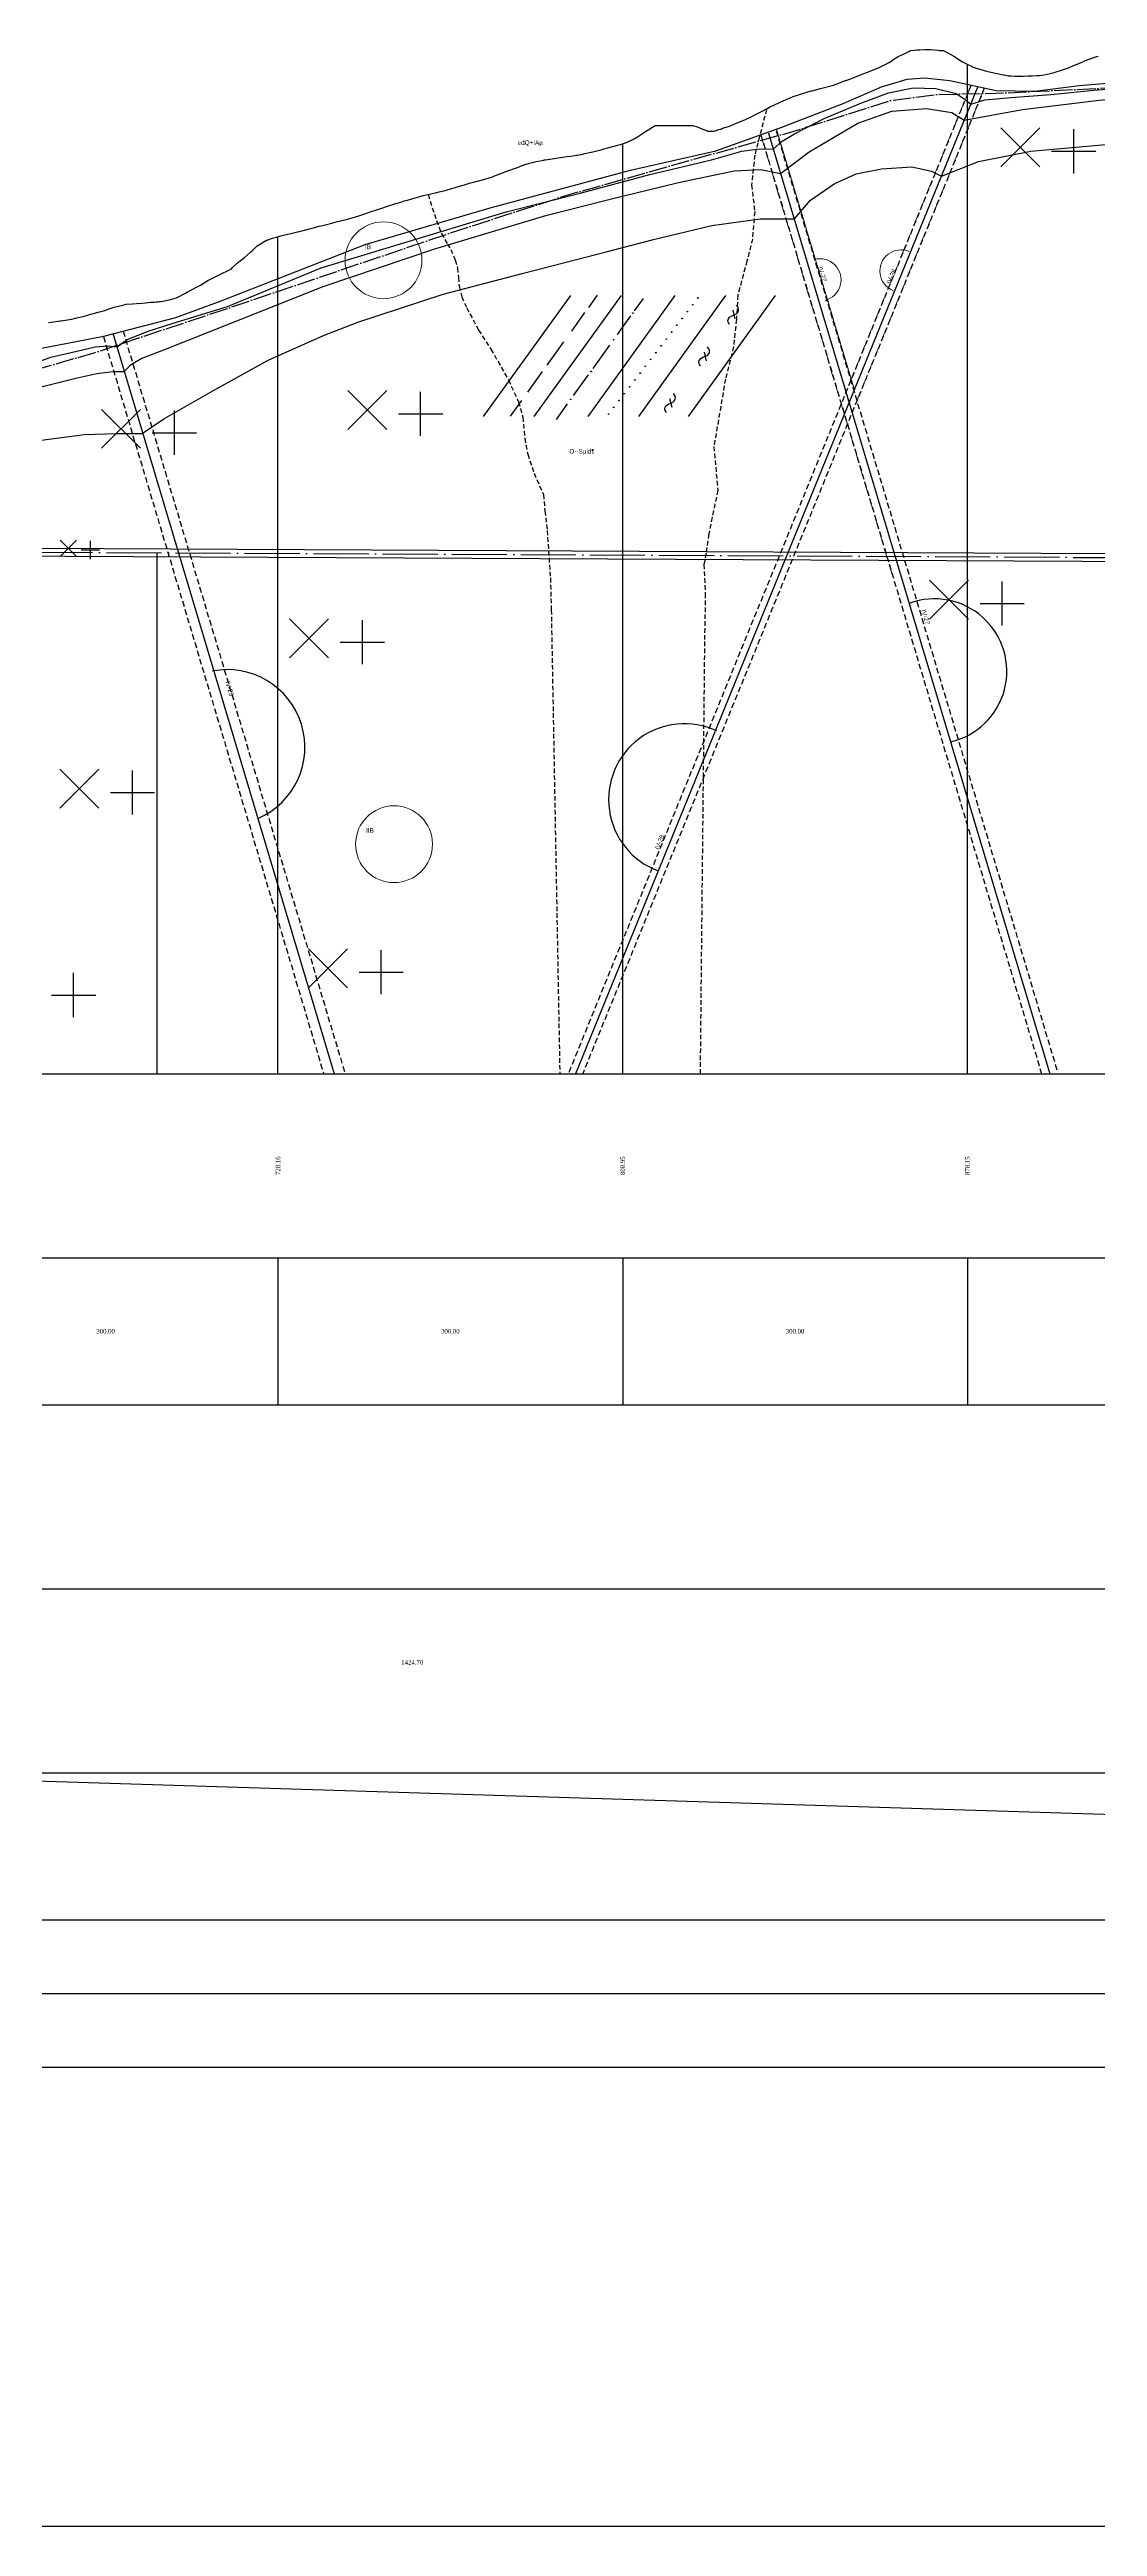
# Model space of a CAD drawing. Header units: inches. Extents: x 444671 to 463716, y 1783086 to 1794968.
# Drawn here: x 452574 to 453486, y 1785775 to 1787929 of the extents above; entities that cross this region are included whole.
import ezdxf
from ezdxf.enums import TextEntityAlignment as Align

# ---------------------------------------------------------------- set-up
doc = ezdxf.new("R2010")
doc.units = ezdxf.units.IN
doc.header["$MEASUREMENT"] = 0
for name, pattern in [('ACAD_ISO04W100', [30, 24, -3, 0, -3]), ('DASHED', [0.75, 0.5, -0.25]), ('HIDDEN', [0.375, 0.25, -0.125]), ('NG', [1.8, 0.8, -0.1, 0, -0.1, 0.8])]:
    doc.linetypes.add(name, pattern=pattern)
for name, color, linetype in [('4', 4, 'Continuous'), ('CONGTRINH', 2, 'Continuous'), ('Dc', 10, 'Continuous'), ('Dchat', 33, 'Continuous'), ('Dong', 252, 'HIDDEN'), ('Khung_bang', 140, 'Continuous'), ('PEGC', 3, 'Continuous'), ('Text', 3, 'Continuous'), ('Thachhoc', 125, 'Continuous'), ('Tim', 1, 'ACAD_ISO04W100')]:
    doc.layers.add(name, color=color, linetype=linetype)
doc.layers.add('doi', color=33, linetype='Continuous', lineweight=25)
doc.layers.add('Dut gay', color=1, linetype='Continuous', lineweight=25)
doc.styles.add('VNARIAL', font='')
doc.styles.add('Vntimeshx', font='vntime.shx', dxfattribs={"width": 0.8, "bigfont": 'vn1.shx'})
doc.styles.get('VNARIAL').set_extended_font_data('.VnArial')
doc.linetypes.add('_lA1', pattern='A,2,-0.2,["x",Standard,S=0.1,R=0,X=-0.1,Y=-0.05],-0.1', length=2.3)
doc.linetypes.add('_lA2', pattern='A,2,-0.2,["xx",Standard,S=0.1,R=0,X=-0.1,Y=-0.05],-0.18', length=2.38)
doc.linetypes.add('_lB', pattern='A,2,-0.2,["xxx",Standard,S=0.1,R=0,X=-0.1,Y=-0.05],-0.26', length=2.46)
doc.linetypes.add('_llA', pattern='A,2,-0.2,["xxxx",Standard,S=0.1,R=0,X=-0.1,Y=-0.05],-0.34', length=2.54)
doc.linetypes.add('NEN_DA1', pattern='A,1.5,-0.15,["Y",Standard,S=0.2,R=0,X=-0.15,Y=-0.2],-0.005', length=1.655)

# ---------------------------------------------------------------- blocks, each defined once
blk = doc.blocks.new('l1')
at = {"layer": 'Thachhoc'}
for points in [[(-85.9, -35.1), (-35.3, 35.1)], [(-56.5, -35.1), (-5.9, 35.1)], [(-25.3, -35.1), (25.3, 35.1)], [(-24.9, 28.1), (-19.8, 35.2)], [(1.7, 26.2), (6.8, 33.3)], [(4.1, -35.1), (54.7, 35.1)], [(32.9, -35.1), (83.5, 35.1)], [(56.8, 18.3), (56, 19.5), (55.8, 20.4), (56.1, 21.5), (56.8, 22.5), (58.2, 23.3), (59.7, 23.9), (61, 24.6), (61.9, 26), (62, 27.2), (61.7, 28.2), (60.9, 29.4)], [(-34.8, 14.4), (-27.1, 25.1)], [(-8.2, 12.4), (-0.4, 23.2)], [(60.1, 21.5), (58.8, 26.5)], [(-49, -5.4), (-39.3, 8.1)], [(-22.4, -7.3), (-12.7, 6.2)], [(40, -5.9), (39.1, -4.6), (39, -3.7), (39.2, -2.7), (40, -1.7), (41.3, -0.8), (42.9, -0.2), (44.2, 0.4), (45.1, 1.9), (45.2, 3.1), (44.8, 4.1), (44, 5.3)], [(43.5, -2.8), (42.2, 2.2)], [(-60.3, -21), (-51.7, -9.1)], [(-33.7, -22.9), (-25.1, -11)], [(-70.3, -34.9), (-63.8, -25.9)], [(-43.7, -36.8), (-37.2, -27.8)], [(20.2, -32.8), (19.4, -31.6), (19.2, -30.7), (19.5, -29.6), (20.2, -28.7), (21.6, -27.8), (23.1, -27.2), (24.4, -26.5), (25.3, -25.1), (25.4, -23.9), (25.1, -22.9), (24.3, -21.7)], [(23.4, -29.9), (22.1, -24.9)]]:
    blk.add_lwpolyline(points, dxfattribs=at)
for centre in [(35.4, 29.7), (38.4, 33.6), (0.7, 24.9), (26.2, 17.8), (29.3, 21.7), (32.3, 25.7), (-10.5, 9.4), (14, 1.9), (17.1, 5.9), (20.1, 9.8), (23.2, 13.8), (-23.5, -9), (1.8, -13.9), (4.9, -10), (7.9, -6), (11, -2), (-35.4, -25.2), (-7.3, -25.8), (-4.3, -21.9), (-1.2, -17.9), (-13.4, -33.7), (-10.4, -29.8)]:
    blk.add_circle(centre, 0.198, dxfattribs=at)
blk = doc.blocks.new('g2')
at = {"layer": 'Thachhoc'}
for points in [[(-4.6, -14.5), (-38.5, 19.4)], [(-4.6, 19.4), (-38.5, -14.5)], [(24.8, -20.1), (24.8, 18.3)], [(5.6, -0.9), (44, -0.9)]]:
    blk.add_lwpolyline(points, dxfattribs=at)

msp = doc.modelspace()

# ---------------------------------------------------------------- linework, layer by layer
at = {"layer": '4', "linetype": 'NEN_DA1', "ltscale": 8}
msp.add_line((451942.4641, 1787491.9284), (456227.4938, 1787470.5032), dxfattribs=at)
msp.add_lwpolyline([(456292.9593, 1787476.676), (452212.4205, 1787497.0787)], dxfattribs=at)
at = {"layer": 'CONGTRINH', "linetype": 'ByBlock'}
for points in [[(452337.4459, 1786430.3548), (456440.1145, 1786302.3548)], [(451842.8198, 1786238.3548), (452667.3536, 1786238.3548)], [(452667.3536, 1786238.3548), (456323.8158, 1786238.3548), (456360.1145, 1786229.5546), (456396.4132, 1786238.3548), (456420.1145, 1786238.3548)]]:
    msp.add_lwpolyline(points, dxfattribs=at)
at = {"layer": 'Dc', "color": 0}
for points in [[(452597.0523, 1787488.3689), (452582.9101, 1787502.5111)], [(452597.0523, 1787502.5111), (452582.9101, 1787488.3689)], [(452601.2859, 1787494.0566), (452617.2859, 1787494.0566)], [(452609.2859, 1787486.0566), (452609.2859, 1787502.0566)]]:
    msp.add_lwpolyline(points, dxfattribs=at)
at = {"layer": 'Dc', "lineweight": 13}
for centre in [(452864.3284, 1787746.0048), (452873.4844, 1787238.0225)]:
    msp.add_circle(centre, 33.4288, dxfattribs=at)
at = {"layer": 'Dchat', "linetype": '_lA1', "ltscale": 70, "flags": 128}
msp.add_lwpolyline([(452418.5006, 1787611.481), (452491.2393, 1787639.4493), (452559.0645, 1787667.931), (452620.8731, 1787679.9394), (452683.5402, 1787696.2366), (452723.029, 1787710.8183), (452848.2254, 1787759.6899), (452957.0845, 1787791.4653), (453079.3981, 1787824.4628), (453153.5159, 1787841.1098), (453211.0342, 1787861.6784), (453264.3144, 1787882.247), (453297.6145, 1787896.766), (453320.0164, 1787903.4205), (453335.2419, 1787904.677), (453357.0383, 1787902.2571), (453397.6039, 1787893.7877), (453431.0937, 1787893.1828), (453469.8429, 1787898.0224), (453514.6466, 1787901.6522), (453552.7904, 1787903.4671), (453592.1451, 1787908.3067), (453627.1938, 1787910.6809)], dxfattribs=at)
at = {"layer": 'Dchat', "linetype": '_lA2', "ltscale": 70, "flags": 128}
msp.add_lwpolyline([(452418.5617, 1787605.0051), (452461.5754, 1787620.1338), (452501.9401, 1787634.843), (452541.3551, 1787649.5515), (452574.6809, 1787661.5559), (452592.4501, 1787665.6468), (452613.4571, 1787670.7077), (452624.4694, 1787671.5704), (452632.4573, 1787670.7077), (452641.3097, 1787676.9639), (452659.5431, 1787684.352), (452680.4595, 1787690.838), (452728.5147, 1787705.72), (452810.0252, 1787739.2555), (452895.3715, 1787765.1258), (452971.1283, 1787788.1216), (453035.5976, 1787804.4372), (453096.0112, 1787820.7259), (453149.6949, 1787833.4729), (453176.2256, 1787840.8078), (453189.0671, 1787842.7087), (453199.7692, 1787842.9467), (453203.5745, 1787842.7087), (453211.185, 1787849.5997), (453222.1245, 1787856.0155), (453247.7274, 1787869.1567), (453279.7758, 1787882.4992), (453303.8122, 1787891.5722), (453325.1778, 1787895.8418), (453344.941, 1787895.308), (453362.5676, 1787891.0384), (453370.6106, 1787885.8807), (453375.341, 1787881.6451), (453387.567, 1787885.4572), (453410.4583, 1787887.5749), (453445.2189, 1787890.1164), (453485.4905, 1787894.352), (453548.4831, 1787898.2169), (453601.0856, 1787903.58), (453627.1938, 1787903.8435)], dxfattribs=at)
at = {"layer": 'Dchat', "linetype": '_lB', "ltscale": 70, "flags": 128}
msp.add_lwpolyline([(452418.5129, 1787587.7152), (452453.4272, 1787599.5639), (452508.7758, 1787619.7332), (452544.0738, 1787630.0645), (452569.8599, 1787636.8278), (452596.6169, 1787643.3098), (452614.7525, 1787647.6245), (452628.7879, 1787649.3505), (452638.7189, 1787649.3505), (452644.6003, 1787655.1903), (452653.4527, 1787660.5838), (452673.1005, 1787668.1343), (452735.1085, 1787692.5832), (452811.7874, 1787723.0648), (452909.079, 1787756.0178), (453005.546, 1787784.8517), (453059.1168, 1787798.5368), (453121.1867, 1787813.6068), (453169.5578, 1787823.6659), (453192.5936, 1787824.9706), (453209.9435, 1787821.5352), (453234.8848, 1787840.2691), (453277.2316, 1787865.1925), (453306.8163, 1787875.6256), (453336.9811, 1787877.9441), (453359.0246, 1787874.4664), (453369.6038, 1787867.9493), (453420.383, 1787877.0056), (453487.138, 1787885.2856), (453556.6554, 1787891.2656), (453627.1938, 1787893.9252)], dxfattribs=at)
at = {"layer": 'Dchat', "color": 14, "linetype": 'Continuous'}
for points in [[(453381.4483, 1787897.0011), (453031.3752, 1787038.3548)], [(452628.762, 1787682.5999), (452821.4374, 1787038.3548)]]:
    msp.add_lwpolyline(points, dxfattribs=at)
at = {"layer": 'Dchat', "color": 14, "linetype": 'Continuous', "lineweight": 13}
msp.add_lwpolyline([(453199.4466, 1787856.6334), (453444.1705, 1787038.3548)], dxfattribs=at)
at = {"layer": 'Dchat', "linetype": '_llA', "ltscale": 70, "flags": 128}
msp.add_lwpolyline([(452418.4996, 1787544.261), (452472.8489, 1787562.3985), (452525.8731, 1787579.1041), (452566.4772, 1787589.6047), (452604.2151, 1787594.3777), (452631.9214, 1787595.3323), (452654.3731, 1787595.3323), (452673.1504, 1787607.9221), (452715.6653, 1787632.2645), (452763.9125, 1787658.9934), (452812.1597, 1787680.472), (452842.0856, 1787692.0777), (452916.1283, 1787716.4201), (452984.9165, 1787734.5576), (453058.0038, 1787753.1724), (453099.2382, 1787764.1646), (453149.9884, 1787776.1813), (453192.0256, 1787781.909), (453222.1204, 1787781.909), (453235.9735, 1787798.1372), (453256.5591, 1787812.51), (453275.6669, 1787821.1014), (453297.6409, 1787825.3971), (453323.9679, 1787827.3878), (453341.202, 1787823.5497), (453349.8005, 1787819.254), (453381.9969, 1787831.8051), (453427.6871, 1787840.9356), (453525.5178, 1787849.5291), (453627.1938, 1787852.2998)], dxfattribs=at)
at = {"layer": 'Dchat', "color": 14}
for centre, radius, start, end in [((453343.7996, 1787388.4787), 62.9796, 282.8637684, 110.4370881), ((452728.4141, 1787322.4269), 67.4644, 293.2273394, 101.240688), ((453126.3036, 1787276.8361), 66.071, 64.9658549, 249.6673772)]:
    msp.add_arc(centre, radius, start, end, dxfattribs=at)
at = {"layer": 'doi', "color": 4, "linetype": 'NG', "ltscale": 20, "flags": 128}
msp.add_lwpolyline([(450040.3499, 1787613.3425), (450065.0817, 1787616.1325), (450089.0041, 1787618.8299), (450105.5922, 1787619.5502), (450128.4308, 1787617.3894), (450146.151, 1787615.6341), (450167.5764, 1787611.322), (450205.0021, 1787611.8672), (450237.6975, 1787612.1073), (450283.9861, 1787611.3799), (450332.4445, 1787610.3039), (450375.5186, 1787610.3039), (450457.0938, 1787608.94), (450550.4493, 1787602.309), (450637.6105, 1787592.8045), (450743.5287, 1787580.1431), (450809.8254, 1787574.9704), (450848.4891, 1787573.8687), (450920.5911, 1787571.3316), (450967.3051, 1787570.8242), (451009.4492, 1787569.8094), (451054.3012, 1787570.8242), (451109.1394, 1787571.839), (451144.8412, 1787574.8895), (451179.8767, 1787578.9488), (451203.2337, 1787580.9784), (451231.1606, 1787581.9933), (451287.0143, 1787584.0229), (451314.4334, 1787583.0081), (451338.538, 1787581.4438), (451384.5982, 1787579.8799), (451431.1531, 1787577.3651), (451487.774, 1787574.8503), (451542.5075, 1787573.593), (451590.0955, 1787572.3282), (451646.3359, 1787573.08), (451733.4428, 1787567.6616), (451825.2156, 1787563.1937), (451916.9485, 1787567.0665), (451996.4831, 1787571.7023), (452105.5596, 1787581.9533), (452192.4272, 1787597.9591), (452250.3223, 1787602.5868), (452298.4983, 1787602.5773), (452347.3513, 1787603.4042), (452383.4879, 1787604.0854), (452418.2717, 1787607.0182), (452483.7423, 1787624.7609), (452535.1006, 1787643.3702), (452612.4175, 1787665.4425), (452731.1541, 1787704.9888), (452921.8466, 1787769.5356), (453024.0153, 1787802.6441), (453134.468, 1787833.9133), (453217.6926, 1787857.171), (453305.1343, 1787884.7614), (453345.6337, 1787890.2795), (453397.1782, 1787891.1992), (453570.5042, 1787899.5022), (453627.1938, 1787900.6504)], dxfattribs=at)
at = {"layer": 'doi', "color": 250, "linetype": 'DASHED', "ltscale": 8}
for points in [[(453197.6167, 1787877.2533), (453187.4373, 1787837.5078), (453184.6294, 1787811.4079), (453187.3346, 1787788.2961), (453185.413, 1787764.6427), (453180.637, 1787745.3409), (453172.6461, 1787715.6674), (453171.435, 1787694.5309), (453169.0015, 1787670.8382), (453161.8821, 1787642.6958), (453151.8517, 1787583.8985), (453155.2102, 1787545.8949), (453147.3736, 1787507.8912), (453145.1346, 1787491.1249), (453143.1253, 1787481.371), (453144.3951, 1787455.9575), (453143.6823, 1787414.2972), (453139.8248, 1787038.3548)], [(452903.1642, 1787803.1486), (452910.2941, 1787780.6379), (452914.8657, 1787769.3354), (452920.0073, 1787760.0879), (452922.8352, 1787755.4641), (452926.6915, 1787746.2166), (452928.7481, 1787739.281), (452929.5194, 1787731.3178), (452930.0335, 1787723.6116), (452932.3813, 1787714.2475), (452936.7517, 1787704.7431), (452947.0351, 1787685.2206), (452957.8325, 1787668.5237), (452973.0253, 1787641.9327), (452981.7661, 1787622.924), (452985.6326, 1787609.4776), (452987.1751, 1787591.2394), (452989.8414, 1787577.2882), (452995.3601, 1787560.7453), (453003.4759, 1787542.2563), (453004.7744, 1787527.9841), (453006.7618, 1787510.9782), (453009.5125, 1787469.6176), (453010.3155, 1787441.8804), (453017.7438, 1787038.3548)]]:
    msp.add_lwpolyline(points, dxfattribs=at)
at = {"layer": 'Dong', "linetype": 'ByBlock'}
for p, q in [((453372.4938, 1787038.3548), (453372.4938, 1787916.507)), ((453072.4938, 1787038.3548), (453072.4938, 1787847.3048)), ((452772.4938, 1787038.3548), (452772.4938, 1787766.5186)), ((452667.3536, 1787038.3548), (452667.3536, 1787491.504))]:
    msp.add_line(p, q, dxfattribs=at)
at = {"layer": 'Dut gay', "linetype": 'DASHED', "ltscale": 10, "flags": 128}
for points in [[(453375.7132, 1787898.4023), (453025.0689, 1787038.3548)], [(453387.1834, 1787895.6511), (453037.6607, 1787038.3548)], [(453192.7842, 1787854.931), (453436.9989, 1787038.3548)], [(453206.0294, 1787858.6022), (453450.7533, 1787040.3235)], [(452637.6401, 1787684.5785), (452830.9072, 1787038.3548)], [(452620.5119, 1787679.5713), (452812.2815, 1787038.3548)]]:
    msp.add_lwpolyline(points, dxfattribs=at)
at = {"layer": 'Dut gay', "color": 1, "linetype": 'DASHED', "lineweight": 9, "ltscale": 20, "flags": 128}
for points in [[(453375.6356, 1787898.373), (453267.892, 1787634.1034)], [(453387.1058, 1787895.6218), (453276.3516, 1787623.9679)], [(453192.7065, 1787854.9017), (453308.6313, 1787467.2862)], [(453206.2138, 1787860.114), (453273.7133, 1787634.4171)]]:
    msp.add_lwpolyline(points, dxfattribs=at)
at = {"layer": 'Dut gay', "color": 1, "ltscale": 20, "flags": 128}
for points in [[(453381.4483, 1787897.0011), (453031.3752, 1787038.3548)], [(453199.4466, 1787856.6334), (453444.1705, 1787038.3548)], [(452628.762, 1787682.5999), (452821.4374, 1787038.3548)]]:
    msp.add_lwpolyline(points, dxfattribs=at)
at = {"layer": 'Dut gay', "color": 1, "ltscale": 20, "const_width": 0.5, "flags": 128}
for points in [[(453381.3707, 1787896.9718), (453272.0978, 1787628.9514)], [(453199.369, 1787856.6041), (453315.4921, 1787468.3254)]]:
    msp.add_lwpolyline(points, dxfattribs=at)
at = {"layer": 'Dut gay', "linetype": 'DASHED', "lineweight": 9, "flags": 128}
msp.add_lwpolyline([(453206.2914, 1787860.1433), (453273.791, 1787634.4464)], dxfattribs=at)
at = {"layer": 'Dut gay', "color": 1, "lineweight": 13}
for centre, start, end in [((453244.051, 1787728.9301), 284.4819916, 104.8890942), ((453314.7568, 1787736.609), 67.8254433, 248.2325459)]:
    msp.add_arc(centre, 18.4405, start, end, dxfattribs=at)
at = {"layer": 'Khung_bang', "linetype": 'ByBlock'}
for p, q in [((452772.4938, 1786878.3548), (452772.4938, 1786750.3548)), ((453072.4938, 1786878.3548), (453072.4938, 1786750.3548)), ((453372.4938, 1786878.3548), (453372.4938, 1786750.3548))]:
    msp.add_line(p, q, dxfattribs=at)
at = {"layer": 'Khung_bang', "ltscale": 29}
msp.add_line((456142.0624, 1785774.6993), (446704.2467, 1785774.6993), dxfattribs=at)
at = {"layer": 'Khung_bang', "linetype": 'ByBlock'}
for points in [[(446139.7357, 1787038.3548), (458289.9137, 1787038.3548)], [(446139.7357, 1786878.3548), (458289.9137, 1786878.3548)], [(446139.7357, 1786750.3548), (458289.9137, 1786750.3548)], [(446139.7357, 1786590.3548), (458289.9137, 1786590.3548)], [(446139.7357, 1786430.3548), (458289.9137, 1786430.3548)], [(446139.7357, 1786302.3548), (458289.9137, 1786302.3548)], [(446139.7357, 1786174.3548), (458289.9137, 1786174.3548)]]:
    msp.add_lwpolyline(points, dxfattribs=at)
at = {"layer": 'PEGC', "color": 3}
msp.add_lwpolyline([(452572.657, 1787691.8624), (452574.9927, 1787692.1608), (452582.7824, 1787693.2063), (452583.0161, 1787693.2364), (452583.8889, 1787693.3548), (452591.0523, 1787694.3848), (452593.1419, 1787694.7269), (452597.3055, 1787695.8178), (452602.8766, 1787697.0623), (452606.9879, 1787698.3548), (452609.446, 1787699.0245), (452610.7549, 1787699.3868), (452616.0157, 1787700.8281), (452620.6833, 1787702.1279), (452622.2712, 1787702.5653), (452624.7023, 1787703.3548), (452629.966, 1787705.219), (452637.5857, 1787706.7969), (452640.7892, 1787707.7297), (452645.841, 1787708.0932), (452649.4752, 1787708.3548), (452651.4246, 1787708.5252), (452651.7459, 1787708.5151), (452657.2048, 1787708.9006), (452661.9425, 1787709.5585), (452664.4108, 1787709.4604), (452666.4585, 1787709.8922), (452667.8193, 1787709.9117), (452669.1701, 1787710.0099), (452670.145, 1787710.1262), (452672.4939, 1787710.5201), (452675.002, 1787711.0591), (452678.1268, 1787711.6988), (452684.2444, 1787713.3548), (452691.8584, 1787717.4614), (452693.4565, 1787718.3548), (452696.1259, 1787719.7199), (452703.2402, 1787723.3548), (452704.9117, 1787724.3218), (452711.414, 1787728.3548), (452716.5285, 1787730.8933), (452721.3172, 1787733.3548), (452731.0159, 1787737.9832), (452731.7593, 1787738.3548), (452732.9994, 1787739.5628), (452736.911, 1787743.3548), (452742.0567, 1787747.5285), (452743.2101, 1787748.3548), (452745.9624, 1787750.7354), (452748.9691, 1787753.3548), (452749.9266, 1787754.3243), (452753.9505, 1787758.3548), (452754.4252, 1787758.674), (452762.3996, 1787763.3548), (452763.0794, 1787763.5955), (452763.5496, 1787763.7598), (452767.7949, 1787765.1378), (452771.2328, 1787766.1516), (452774.8294, 1787767.1982), (452779.5745, 1787768.3548), (452779.7507, 1787768.3962), (452779.7879, 1787768.4073), (452780.039, 1787768.4735), (452793.168, 1787771.7123), (452794.2899, 1787771.9668), (452799.77, 1787773.3548), (452804.6864, 1787774.5991), (452808.1706, 1787775.5645), (452808.2563, 1787775.5844), (452810.0147, 1787776.0213), (452814.8029, 1787777.1506), (452819.405, 1787778.3548), (452822.1791, 1787779.0084), (452824.382, 1787779.5751), (452830.967, 1787781.1317), (452839.0734, 1787783.3548), (452840.0628, 1787783.6601), (452841.2198, 1787784.0614), (452848.0583, 1787786.3126), (452853.6003, 1787788.3548), (452857.289, 1787789.5842), (452863.7898, 1787791.7249), (452867.0444, 1787792.8014), (452868.7392, 1787793.3548), (452875.1885, 1787795.4672), (452879.3536, 1787796.6286), (452882.3792, 1787797.5353), (452885.2791, 1787798.3548), (452891.1257, 1787800.1152), (452896.9669, 1787801.7045), (452898.8935, 1787802.1964), (452904.0891, 1787803.3548), (452904.1151, 1787803.3606), (452904.1327, 1787803.365), (452909.4694, 1787804.6151), (452912.6678, 1787805.3643), (452919.0857, 1787807.0436), (452920.5744, 1787807.443), (452923.6371, 1787808.3548), (452925.7956, 1787808.9552), (452927.5749, 1787809.4803), (452932.5335, 1787810.8977), (452934.8359, 1787811.5558), (452940.1058, 1787813.3548), (452941.3436, 1787813.6264), (452942.6243, 1787813.9789), (452950.3547, 1787815.9823), (452958.2672, 1787818.3548), (452959.7968, 1787818.7611), (452960.4224, 1787819.0274), (452971.7085, 1787823.3548), (452980.9981, 1787826.7459), (452984.9852, 1787828.3548), (452986.0963, 1787828.7946), (452986.5513, 1787828.9352), (452991.3426, 1787830.4585), (452993.9641, 1787831.1248), (452995.8874, 1787831.6099), (452997.494, 1787831.9415), (453003.8547, 1787833.1783), (453004.1704, 1787833.2306), (453004.9834, 1787833.3548), (453011.1393, 1787834.2777), (453012.5973, 1787834.5398), (453014.5431, 1787834.8206), (453023.8966, 1787836.1282), (453027.2049, 1787836.615), (453031.9218, 1787837.3092), (453033.0966, 1787837.5096), (453037.7437, 1787838.3548), (453038.0057, 1787838.4039), (453038.0817, 1787838.4173), (453038.1765, 1787838.4371), (453046.3834, 1787840.3639), (453054.5151, 1787842.3421), (453056.2326, 1787842.7963), (453058.3834, 1787843.3548), (453070.626, 1787846.7236), (453075.8684, 1787848.3548), (453082.5533, 1787851.6606), (453085.4699, 1787853.3548), (453092.3192, 1787857.9353), (453092.8717, 1787858.3548), (453093.6466, 1787858.8539), (453100.7051, 1787863.3548), (453104.0351, 1787863.3548), (453106.0842, 1787863.3548), (453110.5126, 1787863.3548), (453118.8486, 1787863.3548), (453130.7532, 1787863.3548), (453133.1141, 1787863.3548), (453133.4554, 1787863.3548), (453137.3468, 1787862.0504), (453146.5308, 1787858.3548), (453147.4523, 1787858.3548), (453148.1892, 1787858.3548), (453149.5377, 1787858.3548), (453150.8446, 1787858.3548), (453152.0989, 1787858.3548), (453156.0279, 1787859.8505), (453157.9069, 1787860.1223), (453158.8664, 1787860.5182), (453161.3877, 1787861.4693), (453164.4821, 1787862.3135), (453166.8141, 1787863.3548), (453170.0334, 1787864.5581), (453179.3544, 1787868.3548), (453185.9301, 1787871.7129), (453188.6738, 1787873.0854), (453189.1883, 1787873.3548), (453193.8087, 1787875.7899), (453198.78, 1787878.3548), (453200.3631, 1787879.1282), (453208.9049, 1787883.3548), (453212.5868, 1787884.9844), (453215.6175, 1787886.2212), (453220.8196, 1787888.3548), (453236.5263, 1787893.2521), (453236.8704, 1787893.3548), (453237.3585, 1787893.3548), (453244.7186, 1787895.423), (453255.9618, 1787898.3548), (453260.6293, 1787900.119), (453264.7745, 1787901.6469), (453269.3287, 1787903.3548), (453277.3623, 1787906.4441), (453282.3745, 1787908.3548), (453285.4125, 1787909.5584), (453295.1395, 1787913.3548), (453297.3784, 1787914.5679), (453300.266, 1787916.0151), (453304.8323, 1787918.3548), (453308.4778, 1787920.8883), (453312.3338, 1787923.3548), (453317.386, 1787925.6949), (453321.6234, 1787927.7012), (453322.4611, 1787928.0691), (453323.1551, 1787928.3548), (453328.324, 1787929.0437), (453329.5943, 1787928.9284), (453331.1534, 1787928.9284), (453335.5297, 1787929.2043), (453340.6142, 1787929.2861), (453346.6733, 1787928.6701), (453348.2191, 1787928.5736), (453349.5396, 1787928.4771), (453351.5837, 1787928.3548), (453356.9525, 1787925.5014), (453361.3758, 1787923.3548), (453364.5691, 1787920.7943), (453368.8317, 1787918.3548), (453369.343, 1787918.0736), (453371.6045, 1787916.9557), (453376.5021, 1787914.4846), (453377.4134, 1787914.0248), (453379.1521, 1787913.3548), (453389.0528, 1787910.5137), (453395.4642, 1787909.0433), (453396.5606, 1787908.765), (453398.4665, 1787908.3548), (453403.7626, 1787907.209), (453404.3182, 1787907.1625), (453407.8928, 1787906.5346), (453408.8687, 1787906.5034), (453410.5588, 1787906.3008), (453414.0514, 1787906.0728), (453416.9895, 1787906.1199), (453420.9427, 1787906.0636), (453425.1277, 1787906.2939), (453429.0818, 1787906.3448), (453433.4865, 1787906.5626), (453435.0707, 1787906.7234), (453437.2912, 1787906.9494), (453439.389, 1787907.2615), (453441.8299, 1787907.745), (453444.3622, 1787908.3548), (453448.1211, 1787909.3932), (453455.1666, 1787911.6048), (453458.6951, 1787912.7047), (453460.5926, 1787913.3548), (453464.3318, 1787914.9947), (453472.2278, 1787918.3548), (453474.3795, 1787919.4512), (453485.2205, 1787923.3548), (453486.2039, 1787923.6235)], dxfattribs=at)
at = {"layer": 'Text'}
msp.add_lwpolyline([(452572.657, 1787691.8624), (452574.9927, 1787692.1608), (452582.7824, 1787693.2063), (452583.0161, 1787693.2364), (452583.8889, 1787693.3548), (452591.0523, 1787694.3848), (452593.1419, 1787694.7269), (452597.3055, 1787695.8178), (452602.8766, 1787697.0623), (452606.9879, 1787698.3548), (452609.446, 1787699.0245), (452610.7549, 1787699.3868), (452616.0157, 1787700.8281), (452620.6833, 1787702.1279), (452622.2712, 1787702.5653), (452624.7023, 1787703.3548), (452629.966, 1787705.219), (452637.5857, 1787706.7969), (452640.7892, 1787707.7297), (452645.841, 1787708.0932), (452649.4752, 1787708.3548), (452651.4246, 1787708.5252), (452651.7459, 1787708.5151), (452657.2048, 1787708.9006), (452661.9425, 1787709.5585), (452664.4108, 1787709.4604), (452666.4585, 1787709.8922), (452667.8193, 1787709.9117), (452669.1701, 1787710.0099), (452670.145, 1787710.1262), (452672.4939, 1787710.5201), (452675.002, 1787711.0591), (452678.1268, 1787711.6988), (452684.2444, 1787713.3548), (452691.8584, 1787717.4614), (452693.4565, 1787718.3548), (452696.1259, 1787719.7199), (452703.2402, 1787723.3548), (452704.9117, 1787724.3218), (452711.414, 1787728.3548), (452716.5285, 1787730.8933), (452721.3172, 1787733.3548), (452731.0159, 1787737.9832), (452731.7593, 1787738.3548), (452732.9994, 1787739.5628), (452736.911, 1787743.3548), (452742.0567, 1787747.5285), (452743.2101, 1787748.3548), (452745.9624, 1787750.7354), (452748.9691, 1787753.3548), (452749.9266, 1787754.3243), (452753.9505, 1787758.3548), (452754.4252, 1787758.674), (452762.3996, 1787763.3548), (452763.0794, 1787763.5955), (452763.5496, 1787763.7598), (452767.7949, 1787765.1378), (452771.2328, 1787766.1516), (452774.8294, 1787767.1982), (452779.5745, 1787768.3548), (452779.7507, 1787768.3962), (452779.7879, 1787768.4073), (452780.039, 1787768.4735), (452793.168, 1787771.7123), (452794.2899, 1787771.9668), (452799.77, 1787773.3548), (452804.6864, 1787774.5991), (452808.1706, 1787775.5645), (452808.2563, 1787775.5844), (452810.0147, 1787776.0213), (452814.8029, 1787777.1506), (452819.405, 1787778.3548), (452822.1791, 1787779.0084), (452824.382, 1787779.5751), (452830.967, 1787781.1317), (452839.0734, 1787783.3548), (452840.0628, 1787783.6601), (452841.2198, 1787784.0614), (452848.0583, 1787786.3126), (452853.6003, 1787788.3548), (452857.289, 1787789.5842), (452863.7898, 1787791.7249), (452867.0444, 1787792.8014), (452868.7392, 1787793.3548), (452875.1885, 1787795.4672), (452879.3536, 1787796.6286), (452882.3792, 1787797.5353), (452885.2791, 1787798.3548), (452891.1257, 1787800.1152), (452896.9669, 1787801.7045), (452898.8935, 1787802.1964), (452904.0891, 1787803.3548), (452904.1151, 1787803.3606), (452904.1327, 1787803.365), (452909.4694, 1787804.6151), (452912.6678, 1787805.3643), (452919.0857, 1787807.0436), (452920.5744, 1787807.443), (452923.6371, 1787808.3548), (452925.7956, 1787808.9552), (452927.5749, 1787809.4803), (452932.5335, 1787810.8977), (452934.8359, 1787811.5558), (452940.1058, 1787813.3548), (452941.3436, 1787813.6264), (452942.6243, 1787813.9789), (452950.3547, 1787815.9823), (452958.2672, 1787818.3548), (452959.7968, 1787818.7611), (452960.4224, 1787819.0274), (452971.7085, 1787823.3548), (452980.9981, 1787826.7459), (452984.9852, 1787828.3548), (452986.0963, 1787828.7946), (452986.5513, 1787828.9352), (452991.3426, 1787830.4585), (452993.9641, 1787831.1248), (452995.8874, 1787831.6099), (452997.494, 1787831.9415), (453003.8547, 1787833.1783), (453004.1704, 1787833.2306), (453004.9834, 1787833.3548), (453011.1393, 1787834.2777), (453012.5973, 1787834.5398), (453014.5431, 1787834.8206), (453023.8966, 1787836.1282), (453027.2049, 1787836.615), (453031.9218, 1787837.3092), (453033.0966, 1787837.5096), (453037.7437, 1787838.3548), (453038.0057, 1787838.4039), (453038.0817, 1787838.4173), (453038.1765, 1787838.4371), (453046.3834, 1787840.3639), (453054.5151, 1787842.3421), (453056.2326, 1787842.7963), (453058.3834, 1787843.3548), (453070.626, 1787846.7236), (453075.8684, 1787848.3548), (453082.5533, 1787851.6606), (453085.4699, 1787853.3548), (453092.3192, 1787857.9353), (453092.8717, 1787858.3548), (453093.6466, 1787858.8539), (453100.7051, 1787863.3548), (453104.0351, 1787863.3548), (453106.0842, 1787863.3548), (453110.5126, 1787863.3548), (453118.8486, 1787863.3548), (453130.7532, 1787863.3548), (453133.1141, 1787863.3548), (453133.4554, 1787863.3548), (453137.3468, 1787862.0504), (453146.5308, 1787858.3548), (453147.4523, 1787858.3548), (453148.1892, 1787858.3548), (453149.5377, 1787858.3548), (453150.8446, 1787858.3548), (453152.0989, 1787858.3548), (453156.0279, 1787859.8505), (453157.9069, 1787860.1223), (453158.8664, 1787860.5182), (453161.3877, 1787861.4693), (453164.4821, 1787862.3135), (453166.8141, 1787863.3548), (453170.0334, 1787864.5581), (453179.3544, 1787868.3548), (453185.9301, 1787871.7129), (453188.6738, 1787873.0854), (453189.1883, 1787873.3548), (453193.8087, 1787875.7899), (453198.78, 1787878.3548), (453200.3631, 1787879.1282), (453208.9049, 1787883.3548), (453212.5868, 1787884.9844), (453215.6175, 1787886.2212), (453220.8196, 1787888.3548), (453236.5263, 1787893.2521), (453236.8704, 1787893.3548), (453237.3585, 1787893.3548), (453244.7186, 1787895.423), (453255.9618, 1787898.3548), (453260.6293, 1787900.119), (453264.7745, 1787901.6469), (453269.3287, 1787903.3548), (453277.3623, 1787906.4441), (453282.3745, 1787908.3548), (453285.4125, 1787909.5584), (453295.1395, 1787913.3548), (453297.3784, 1787914.5679), (453300.266, 1787916.0151), (453304.8323, 1787918.3548), (453308.4778, 1787920.8883), (453312.3338, 1787923.3548), (453317.386, 1787925.6949), (453321.6234, 1787927.7012), (453322.4611, 1787928.0691), (453323.1551, 1787928.3548), (453328.324, 1787929.0437), (453329.5943, 1787928.9284), (453331.1534, 1787928.9284), (453335.5297, 1787929.2043), (453340.6142, 1787929.2861), (453346.6733, 1787928.6701), (453348.2191, 1787928.5736), (453349.5396, 1787928.4771), (453351.5837, 1787928.3548), (453356.9525, 1787925.5014), (453361.3758, 1787923.3548), (453364.5691, 1787920.7943), (453368.8317, 1787918.3548), (453369.343, 1787918.0736), (453371.6045, 1787916.9557), (453376.5021, 1787914.4846), (453377.4134, 1787914.0248), (453379.1521, 1787913.3548), (453389.0528, 1787910.5137), (453395.4642, 1787909.0433), (453396.5606, 1787908.765), (453398.4665, 1787908.3548), (453403.7626, 1787907.209), (453404.3182, 1787907.1625), (453407.8928, 1787906.5346), (453408.8687, 1787906.5034), (453410.5588, 1787906.3008), (453414.0514, 1787906.0728), (453416.9895, 1787906.1199), (453420.9427, 1787906.0636), (453425.1277, 1787906.2939), (453429.0818, 1787906.3448), (453433.4865, 1787906.5626), (453435.0707, 1787906.7234), (453437.2912, 1787906.9494), (453439.389, 1787907.2615), (453441.8299, 1787907.745), (453444.3622, 1787908.3548), (453448.1211, 1787909.3932), (453455.1666, 1787911.6048), (453458.6951, 1787912.7047), (453460.5926, 1787913.3548), (453464.3318, 1787914.9947), (453472.2278, 1787918.3548), (453474.3795, 1787919.4512), (453485.2205, 1787923.3548), (453486.2039, 1787923.6235)], dxfattribs=at)
at = {"layer": 'Tim', "ltscale": 2}
msp.add_lwpolyline([(452202.4941, 1787493.8783), (456300.7995, 1787473.3867)], dxfattribs=at)

# ---------------------------------------------------------------- block references
at = {"layer": 'Dc', "linetype": 'ByBlock'}
for p in [(453440.1722, 1787841.6883), (452871.8348, 1787613.2606), (452657.5107, 1787596.8952), (453377.9149, 1787448.2737), (452821.1209, 1787414.7196), (452621.0453, 1787283.9208), (452837.487, 1787127.5573), (452569.8276, 1787107.7426)]:
    msp.add_blockref('g2', p, dxfattribs=at)
at = {"layer": 'Dchat', "color": 1, "linetype": 'ByBlock', "xscale": 1.5, "yscale": 1.5, "zscale": 1.5}
msp.add_blockref('l1', (453080.2924, 1787662.7516), dxfattribs=at)

# ---------------------------------------------------------------- texts
at = {"layer": 'Dc', "lineweight": 13, "char_height": 4, "width": 246.246276, "attachment_point": 1}
for s, insert in [('{\\fGeo TimesP|b0|i0|c0|p34;edQ+IAµ}', (452980.9926, 1787850.3041)), ('{\\fGeo TimesP|b0|i0|c0|p34;IB}', (452848.1898, 1787759.6326)), ('{\\fGeo TimesP|b0|i0|c0|p34;O·-Sµld¶}', (453026.0683, 1787581.8002)), ('{\\fGeo TimesP|b0|i0|c0|p34;IIB}', (452849.1758, 1787252.0085))]:
    msp.add_mtext(s, dxfattribs=dict(at, insert=insert))
at = {"layer": 'Dchat', "color": 14, "style": 'VNARIAL'}
for s, rotation, p in [('IV-27', 285.3002235, (453332.471, 1787441.5844)), ('IV-25', 285.3002235, (452726.667, 1787379.333)), ('IV-28', 68.6436752, (453104.0278, 1787232.8915))]:
    msp.add_text(s, height=4, rotation=rotation, dxfattribs=at).set_placement(p)
at = {"layer": 'Dut gay', "color": 1, "style": 'VNARIAL'}
for s, rotation, p in [('IV-27', 287.1958287, (453242.3562, 1787739.7022)), ('IV-28', 65.7986567, (453305.4212, 1787725.0817))]:
    msp.add_text(s, height=4, rotation=rotation, dxfattribs=at).set_placement(p)
at = {"layer": 'Text', "linetype": 'ByBlock', "style": 'Vntimeshx', "width": 0.8}
for s, p in [('728.16', (452772.4938, 1786958.3548)), ('808.95', (453072.4938, 1786958.3548)), ('878.15', (453372.4938, 1786958.3548))]:
    msp.add_text(s, height=4, rotation=90, dxfattribs=at).set_placement(p, align=Align.MIDDLE_CENTER)
for s, p in [('300.00', (452622.4938, 1786814.3548)), ('300.00', (452922.4938, 1786814.3548)), ('300.00', (453222.4938, 1786814.3548)), ('1424.70', (452889.3539, 1786526.3548))]:
    msp.add_text(s, height=4, dxfattribs=at).set_placement(p, align=Align.MIDDLE_CENTER)

doc.saveas('drawing.dxf')
